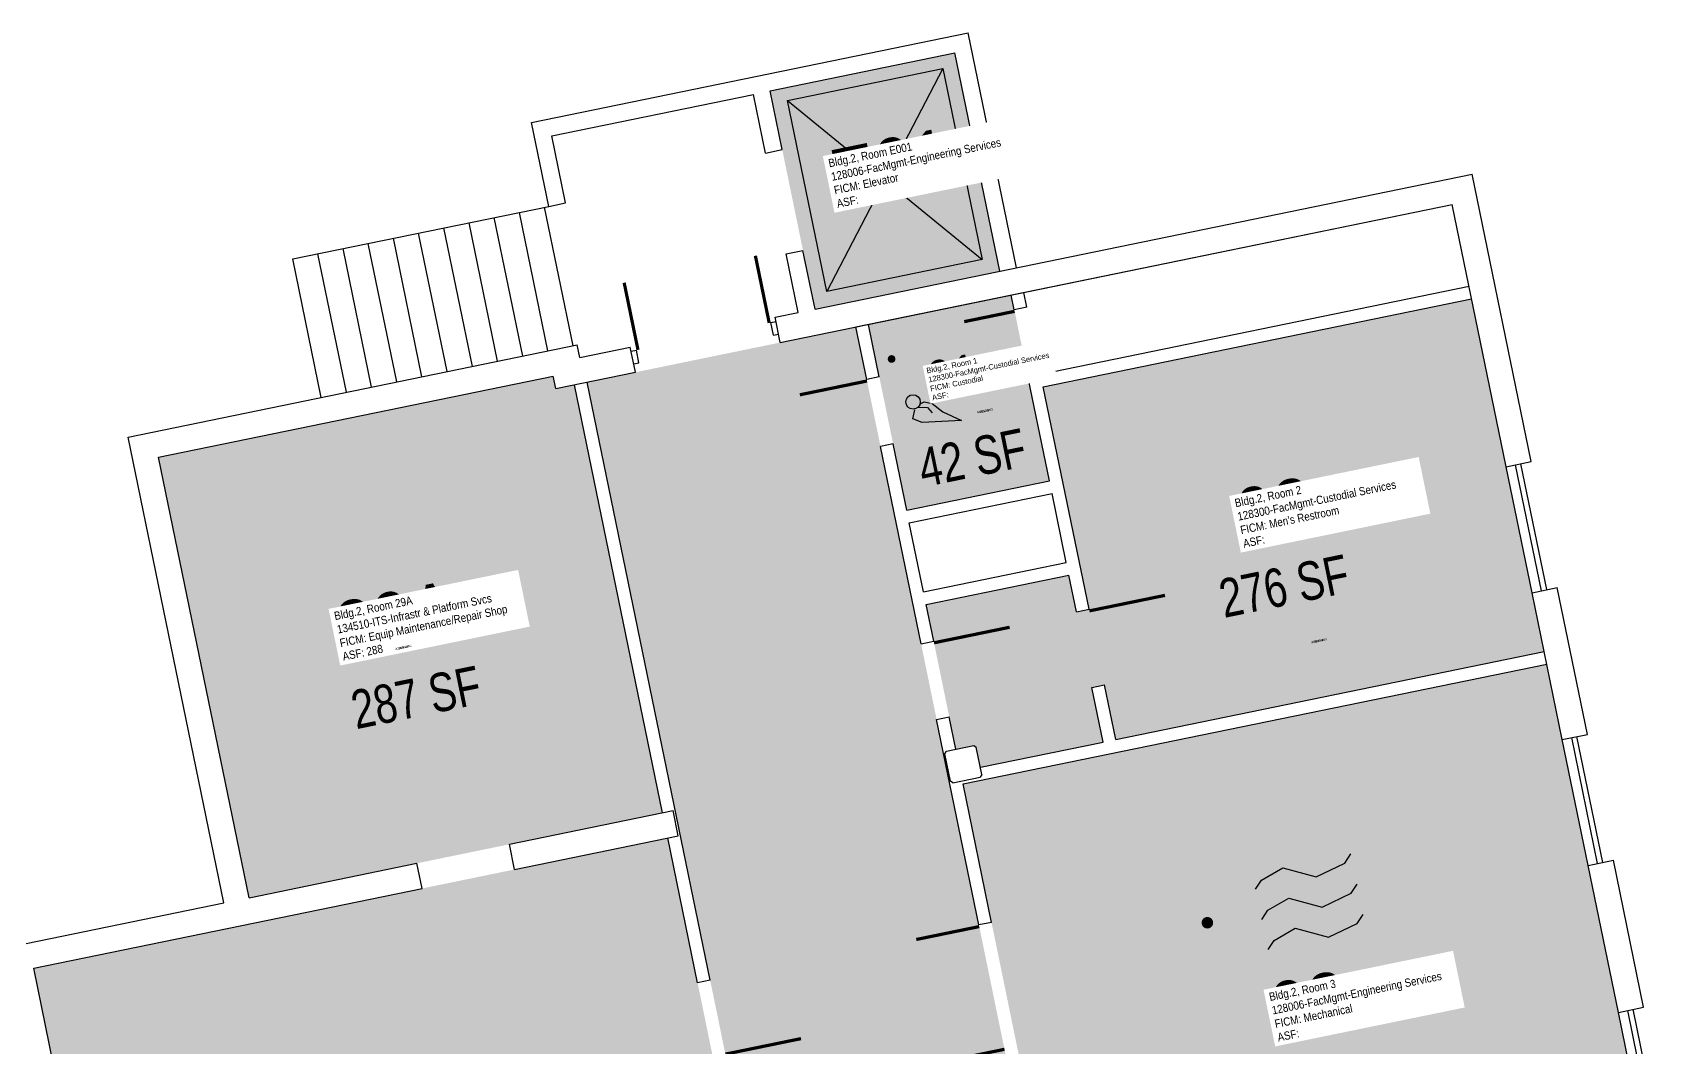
# Model space of a CAD drawing. Header units: inches. Extents: x 69199081 to 69201250, y 27671783 to 27674889.
# Drawn here: x 69199974 to 69200737, y 27674416 to 27674889 of the extents above; entities that cross this region are included whole.
import ezdxf
from ezdxf.enums import TextEntityAlignment as Align

# ---------------------------------------------------------------- set-up
doc = ezdxf.new("R2010")
doc.units = ezdxf.units.IN
doc.header["$LTSCALE"] = 100
doc.header["$MEASUREMENT"] = 0
doc.layers.get('0').update_dxf_attribs({"linetype": 'CONTINUOUS'})
for name, color, linetype in [('A-DOOR', 2, 'CONTINUOUS'), ('A-FLOR', 3, 'CONTINUOUS'), ('A-GLAZ', 1, 'CONTINUOUS'), ('A-IDEN-ICON', 4, 'CONTINUOUS'), ('A-IDEN-RNUM', 7, 'CONTINUOUS'), ('A-IDEN-SNUM', 4, 'CONTINUOUS'), ('A-IDEN-VNUM', 4, 'CONTINUOUS'), ('A-WALL', 5, 'CONTINUOUS'), ('AREA-TEXT', 3, 'CONTINUOUS'), ('Rooms-Category-Color', 7, 'CONTINUOUS'), ('Rooms-College-Color', 7, 'CONTINUOUS'), ('Rooms-Department-Color', 7, 'CONTINUOUS'), ('Rooms-Division-Color', 7, 'CONTINUOUS'), ('Rooms-Information', 7, 'CONTINUOUS')]:
    doc.layers.add(name, color=color, linetype=linetype)
doc.styles.add('CP_AREA', font='arial.ttf', dxfattribs={"height": 15})
doc.styles.add('CP_ROOMSNUMBER', font='arial.ttf', dxfattribs={"height": 1})
doc.styles.add('CP_ROOMVNUMBER', font='arial.ttf', dxfattribs={"width": 0.85, "height": 0.075})

# ---------------------------------------------------------------- blocks, each defined once
blk = doc.blocks.new('CPMEN')
at = {"const_width": 0.015}
for points in [[(0.055, 0.01), (0.055, 0.05), (0.015, 0.05)], [(0.0151, 0.0101), (0.055, 0.05)]]:
    blk.add_lwpolyline(points, dxfattribs=at)
blk.add_lwpolyline([(-0.0575, -0.02, 1), (0.0275, -0.02, 1)], format="xyb", close=True, dxfattribs=at)
blk = doc.blocks.new('CPMECH')
for p, q in [((0.015, 0.035), (0.045, 0.045)), ((0.045, 0.045), (0.085, 0.025)), ((0.125, 0.035), (0.135, 0.045)), ((0.005, 0.025), (0.015, 0.035)), ((0.085, 0.025), (0.125, 0.035)), ((0.015, -0.005), (0.045, 0.005)), ((0.045, 0.005), (0.085, -0.015)), ((0.125, -0.005), (0.135, 0.005)), ((0.005, -0.015), (0.015, -0.005)), ((0.085, -0.015), (0.125, -0.005)), ((0.015, -0.045), (0.045, -0.035)), ((0.045, -0.035), (0.085, -0.055)), ((0.125, -0.045), (0.135, -0.035)), ((0.005, -0.055), (0.015, -0.045)), ((0.085, -0.055), (0.125, -0.045))]:
    blk.add_line(p, q)
for points in [[(-0.025, -0.005, 0, 0.02, 0), (-0.025, 0.035, 0.02, 0.02, 0), (-0.025, 0.055, 0.02, 0, 0), (-0.025, 0.065, 0, 0, 0)], [(-0.025, -0.005, 0, 0.02, 0), (-0.025, -0.045, 0.02, 0.02, 0), (-0.025, -0.065, 0.02, 0, 0), (-0.025, -0.075, 0, 0, 0)]]:
    blk.add_lwpolyline(points, format="xyseb")
at = {"const_width": 0.0075}
blk.add_lwpolyline([(-0.0682, -0.0069, 1), (-0.0618, -0.0031, 1)], format="xyb", close=True, dxfattribs=at)
at = {"const_width": 0.015}
blk.add_lwpolyline([(-0.025, -0.005), (-0.065, -0.005)], dxfattribs=at)
blk = doc.blocks.new('CPCUST')
for p, q in [((0.0297, -0.0341), (0.0376, -0.0302)), ((0.0376, -0.0302), (0.0533, -0.0324)), ((0.0171, -0.0639), (0.02, -0.0466)), ((0.0262, -0.0408), (0.0446, -0.0406)), ((0.1117, -0.0625), (0.0358, -0.0705)), ((0.0446, -0.0406), (0.0543, -0.0505)), ((0.0533, -0.0324), (0.0745, -0.0479)), ((0.0745, -0.0479), (0.1117, -0.0625)), ((0.0358, -0.0705), (0.0171, -0.0639))]:
    blk.add_line(p, q)
at = {"const_width": 0.015}
blk.add_lwpolyline([(-0.03, 0.05), (0.01, -0.0193)], dxfattribs=at)
at = {"const_width": 0.0075}
blk.add_lwpolyline([(-0.0332, 0.0481, 1), (-0.0268, 0.0519, 1)], format="xyb", close=True, dxfattribs=at)
blk.add_circle((0.0158, -0.0313), 0.0141)

msp = doc.modelspace()

# ---------------------------------------------------------------- hatches: boundary and pattern name
at = {"layer": 'Rooms-Category-Color', "true_color": 0xadadad}
for points in [[(69200317.81, 27674862.3), (69200404.01, 27674880.02), (69200424.95, 27674778.15), (69200338.75, 27674760.43)], [(69200363.69, 27674753.31), (69200430.3, 27674767), (69200448.12, 27674680.31), (69200381.51, 27674666.62)], [(69200394.1, 27674605.4), (69200390.57, 27674622.54), (69200457.18, 27674636.23), (69200460.7, 27674619.09), (69200466.58, 27674620.3), (69200445.24, 27674724.13), (69200645.06, 27674765.2), (69200661.17, 27674686.84), (69200673.25, 27674628.07), (69200678.89, 27674600.64), (69200479.06, 27674559.57), (69200473.83, 27674585.04), (69200467.95, 27674583.83), (69200473.19, 27674558.36), (69200415.88, 27674546.58), (69200413.97, 27674555.89), (69200413.38, 27674556.28), (69200412.79, 27674556.67), (69200404.46, 27674554.96)], [(69200232.44, 27674726.33), (69200357.82, 27674752.1), (69200544.86, 27673842.13), (69200419.48, 27673816.35)], [(69200407.79, 27674538.79), (69200680.09, 27674594.77), (69200737.27, 27674316.58), (69200464.97, 27674260.61), (69200443.72, 27674363.95), (69200452.05, 27674365.66), (69200452.83, 27674366.84), (69200450.21, 27674379.58), (69200449.03, 27674380.35), (69200440.7, 27674378.64)]]:
    msp.add_hatch(color=253, dxfattribs=at).paths.add_polyline_path(points)
at = {"layer": 'Rooms-Category-Color', "true_color": 0xe3c5e1}
for points in [[(69200032.39, 27674691.34), (69200216.54, 27674729.19), (69200217.75, 27674723.31), (69200226.56, 27674725.12), (69200267.63, 27674525.3), (69200074.67, 27674485.64)], [(69199974.23, 27674452.74), (69200270.05, 27674513.55), (69200303.57, 27674350.46), (69200295.25, 27674348.74), (69200294.47, 27674347.56), (69200297.08, 27674334.83), (69200298.27, 27674334.05), (69200303.65, 27674335.16), (69200307.98, 27674314.1), (69200015.1, 27674253.9)]]:
    msp.add_hatch(color=254, dxfattribs=at).paths.add_polyline_path(points)
at = {"layer": 'Rooms-College-Color', "true_color": 0xadadad}
for points in [[(69200317.81, 27674862.3), (69200404.01, 27674880.02), (69200424.95, 27674778.15), (69200338.75, 27674760.43)], [(69200363.69, 27674753.31), (69200430.3, 27674767), (69200448.12, 27674680.31), (69200381.51, 27674666.62)], [(69200394.1, 27674605.4), (69200390.57, 27674622.54), (69200457.18, 27674636.23), (69200460.7, 27674619.09), (69200466.58, 27674620.3), (69200445.24, 27674724.13), (69200645.06, 27674765.2), (69200661.17, 27674686.84), (69200673.25, 27674628.07), (69200678.89, 27674600.64), (69200479.06, 27674559.57), (69200473.83, 27674585.04), (69200467.95, 27674583.83), (69200473.19, 27674558.36), (69200415.88, 27674546.58), (69200413.97, 27674555.89), (69200413.38, 27674556.28), (69200412.79, 27674556.67), (69200404.46, 27674554.96)], [(69200232.44, 27674726.33), (69200357.82, 27674752.1), (69200544.86, 27673842.13), (69200419.48, 27673816.35)], [(69200407.79, 27674538.79), (69200680.09, 27674594.77), (69200737.27, 27674316.58), (69200464.97, 27674260.61), (69200443.72, 27674363.95), (69200452.05, 27674365.66), (69200452.83, 27674366.84), (69200450.21, 27674379.58), (69200449.03, 27674380.35), (69200440.7, 27674378.64)]]:
    msp.add_hatch(color=253, dxfattribs=at).paths.add_polyline_path(points)
at = {"layer": 'Rooms-College-Color', "true_color": 0x80bc67}
for points in [[(69200032.39, 27674691.34), (69200216.54, 27674729.19), (69200217.75, 27674723.31), (69200226.56, 27674725.12), (69200267.63, 27674525.3), (69200074.67, 27674485.64)], [(69199974.23, 27674452.74), (69200270.05, 27674513.55), (69200303.57, 27674350.46), (69200295.25, 27674348.74), (69200294.47, 27674347.56), (69200297.08, 27674334.83), (69200298.27, 27674334.05), (69200303.65, 27674335.16), (69200307.98, 27674314.1), (69200015.1, 27674253.9)]]:
    msp.add_hatch(color=83, dxfattribs=at).paths.add_polyline_path(points)
at = {"layer": 'Rooms-Department-Color', "true_color": 0xacacac}
for points in [[(69200317.81, 27674862.3), (69200404.01, 27674880.02), (69200424.95, 27674778.15), (69200338.75, 27674760.43)], [(69200363.69, 27674753.31), (69200430.3, 27674767), (69200448.12, 27674680.31), (69200381.51, 27674666.62)], [(69200394.1, 27674605.4), (69200390.57, 27674622.54), (69200457.18, 27674636.23), (69200460.7, 27674619.09), (69200466.58, 27674620.3), (69200445.24, 27674724.13), (69200645.06, 27674765.2), (69200661.17, 27674686.84), (69200673.25, 27674628.07), (69200678.89, 27674600.64), (69200479.06, 27674559.57), (69200473.83, 27674585.04), (69200467.95, 27674583.83), (69200473.19, 27674558.36), (69200415.88, 27674546.58), (69200413.97, 27674555.89), (69200413.38, 27674556.28), (69200412.79, 27674556.67), (69200404.46, 27674554.96)], [(69200232.44, 27674726.33), (69200357.82, 27674752.1), (69200544.86, 27673842.13), (69200419.48, 27673816.35)], [(69200407.79, 27674538.79), (69200680.09, 27674594.77), (69200737.27, 27674316.58), (69200464.97, 27674260.61), (69200443.72, 27674363.95), (69200452.05, 27674365.66), (69200452.83, 27674366.84), (69200450.21, 27674379.58), (69200449.03, 27674380.35), (69200440.7, 27674378.64)]]:
    msp.add_hatch(color=253, dxfattribs=at).paths.add_polyline_path(points)
at = {"layer": 'Rooms-Department-Color', "true_color": 0xfa003f}
for points in [[(69200032.39, 27674691.34), (69200216.54, 27674729.19), (69200217.75, 27674723.31), (69200226.56, 27674725.12), (69200267.63, 27674525.3), (69200074.67, 27674485.64)], [(69199974.23, 27674452.74), (69200270.05, 27674513.55), (69200303.57, 27674350.46), (69200295.25, 27674348.74), (69200294.47, 27674347.56), (69200297.08, 27674334.83), (69200298.27, 27674334.05), (69200303.65, 27674335.16), (69200307.98, 27674314.1), (69200015.1, 27674253.9)]]:
    msp.add_hatch(color=240, dxfattribs=at).paths.add_polyline_path(points)
at = {"layer": 'Rooms-Division-Color', "true_color": 0xadadad}
for points in [[(69200317.81, 27674862.3), (69200404.01, 27674880.02), (69200424.95, 27674778.15), (69200338.75, 27674760.43)], [(69200363.69, 27674753.31), (69200430.3, 27674767), (69200448.12, 27674680.31), (69200381.51, 27674666.62)], [(69200394.1, 27674605.4), (69200390.57, 27674622.54), (69200457.18, 27674636.23), (69200460.7, 27674619.09), (69200466.58, 27674620.3), (69200445.24, 27674724.13), (69200645.06, 27674765.2), (69200661.17, 27674686.84), (69200673.25, 27674628.07), (69200678.89, 27674600.64), (69200479.06, 27674559.57), (69200473.83, 27674585.04), (69200467.95, 27674583.83), (69200473.19, 27674558.36), (69200415.88, 27674546.58), (69200413.97, 27674555.89), (69200413.38, 27674556.28), (69200412.79, 27674556.67), (69200404.46, 27674554.96)], [(69200232.44, 27674726.33), (69200357.82, 27674752.1), (69200544.86, 27673842.13), (69200419.48, 27673816.35)], [(69200407.79, 27674538.79), (69200680.09, 27674594.77), (69200737.27, 27674316.58), (69200464.97, 27674260.61), (69200443.72, 27674363.95), (69200452.05, 27674365.66), (69200452.83, 27674366.84), (69200450.21, 27674379.58), (69200449.03, 27674380.35), (69200440.7, 27674378.64)]]:
    msp.add_hatch(color=253, dxfattribs=at).paths.add_polyline_path(points)
at = {"layer": 'Rooms-Division-Color', "true_color": 0xfa003f}
for points in [[(69200032.39, 27674691.34), (69200216.54, 27674729.19), (69200217.75, 27674723.31), (69200226.56, 27674725.12), (69200267.63, 27674525.3), (69200074.67, 27674485.64)], [(69199974.23, 27674452.74), (69200270.05, 27674513.55), (69200303.57, 27674350.46), (69200295.25, 27674348.74), (69200294.47, 27674347.56), (69200297.08, 27674334.83), (69200298.27, 27674334.05), (69200303.65, 27674335.16), (69200307.98, 27674314.1), (69200015.1, 27674253.9)]]:
    msp.add_hatch(color=240, dxfattribs=at).paths.add_polyline_path(points)

# ---------------------------------------------------------------- linework, layer by layer
at = {"layer": 'A-DOOR'}
for points in [[(69200317.36, 27674753.99, 1.5, 1.5, 0), (69200310.91, 27674785.34, 0, 0, 0), (69200311.65, 27674785.49, 0, 0, 0.414214), (69200286.75, 27674747.7, 0, 0, 0.414214)], [(69200256.14, 27674741.41, 1.5, 1.5, 0), (69200249.69, 27674772.76, 0, 0, 0), (69200248.96, 27674772.6, 0, 0, -0.414214), (69200286.75, 27674747.7, 0, 0, -0.414214)], [(69200431.86, 27674759.41, 1.5, 1.5, 0), (69200408.35, 27674754.58, 0, 0, 0), (69200408.2, 27674755.31, 0, 0, 0.414214), (69200436.54, 27674736.64, 0, 0, 0.414214)], [(69200363, 27674726.88, 1.5, 1.5, 0), (69200331.66, 27674720.44, 0, 0, 0), (69200331.51, 27674721.17, 0, 0, 0.414214), (69200369.29, 27674696.27, 0, 0, 0.414214)], [(69200466.73, 27674619.57, 1.5, 1.5, 0), (69200501.99, 27674626.81, 0, 0, 0), (69200502.15, 27674626.08, 0, 0, -0.414214), (69200472.36, 27674584.74, 0, 0, -0.414214)], [(69200394.25, 27674604.67, 1.5, 1.5, 0), (69200429.51, 27674611.92, 0, 0, 0), (69200429.66, 27674611.18, 0, 0, -0.414214), (69200399.87, 27674569.84, 0, 0, -0.414214)], [(69200415.35, 27674472.2, 1.5, 1.5, 0), (69200385.96, 27674466.16, 0, 0, 0), (69200385.81, 27674466.9, 0, 0, 0.414214), (69200421.24, 27674443.55, 0, 0, 0.414214)], [(69200296.92, 27674412.64, 1.5, 1.5, 0), (69200332.18, 27674419.89, 0, 0, 0), (69200332.03, 27674420.62, 0, 0, 0.414214), (69200288.35, 27674446.86, 0, 0, 0.414214)], [(69200427.13, 27674414.9, 1.5, 1.5, 0), (69200397.74, 27674408.86, 0, 0, 0), (69200397.89, 27674408.13, 0, 0, -0.414214), (69200421.24, 27674443.55, 0, 0, -0.414214)]]:
    msp.add_lwpolyline(points, format="xyseb", dxfattribs=at)
at = {"layer": 'A-FLOR'}
for p, q in [((69200325.87, 27674857.84), (69200398.36, 27674872.73)), ((69200398.36, 27674872.73), (69200344.2, 27674768.7)), ((69200398.36, 27674872.73), (69200416.68, 27674783.6)), ((69200325.87, 27674857.84), (69200416.68, 27674783.6)), ((69200344.2, 27674768.7), (69200325.87, 27674857.84)), ((69200095.04, 27674783.85), (69200214.55, 27674808.41)), ((69200202.37, 27674738.53), (69200189.08, 27674803.17)), ((69200214.12, 27674740.94), (69200200.83, 27674805.59)), ((69200225.88, 27674743.36), (69200212.59, 27674808.01)), ((69200167.1, 27674731.28), (69200153.82, 27674795.93)), ((69200178.86, 27674733.69), (69200165.57, 27674798.34)), ((69200190.61, 27674736.11), (69200177.32, 27674800.76)), ((69200120.09, 27674721.61), (69200106.8, 27674786.26)), ((69200131.84, 27674724.03), (69200118.55, 27674788.68)), ((69200143.6, 27674726.45), (69200130.31, 27674791.09)), ((69200155.35, 27674728.86), (69200142.06, 27674793.51)), ((69200108.33, 27674719.2), (69200095.04, 27674783.85)), ((69200416.68, 27674783.6), (69200344.2, 27674768.7))]:
    msp.add_line(p, q, dxfattribs=at)
at = {"layer": 'A-GLAZ'}
for p, q in [((69200673.25, 27674628.07), (69200661.17, 27674686.84)), ((69200677.66, 27674628.98), (69200665.58, 27674687.75)), ((69200680.1, 27674629.48), (69200668.02, 27674688.25)), ((69200699.42, 27674500.73), (69200687.34, 27674559.5)), ((69200703.83, 27674501.64), (69200691.75, 27674560.41)), ((69200706.28, 27674502.14), (69200694.2, 27674560.91)), ((69200725.6, 27674373.39), (69200713.52, 27674432.16)), ((69200730, 27674374.3), (69200717.92, 27674433.07)), ((69200732.45, 27674374.8), (69200720.37, 27674433.57))]:
    msp.add_line(p, q, dxfattribs=at)
at = {"layer": 'A-WALL'}
for p, q in [((69200206.49, 27674847.59), (69200410.23, 27674889.47)), ((69200432.78, 27674779.76), (69200410.23, 27674889.47)), ((69200317.81, 27674862.3), (69200404.01, 27674880.02)), ((69200424.95, 27674778.15), (69200404.01, 27674880.02)), ((69200215.94, 27674841.36), (69200309.97, 27674860.69)), ((69200315.61, 27674833.27), (69200309.97, 27674860.69)), ((69200323.45, 27674834.88), (69200317.81, 27674862.3)), ((69200214.55, 27674808.41), (69200206.49, 27674847.59)), ((69200222.38, 27674810.02), (69200215.94, 27674841.36)), ((69200315.61, 27674833.27), (69200323.45, 27674834.88)), ((69200338.75, 27674760.43), (69200645.34, 27674823.45)), ((69200672.92, 27674689.26), (69200645.34, 27674823.45)), ((69200214.55, 27674808.41), (69200222.38, 27674810.02)), ((69200322.55, 27674744.85), (69200636, 27674809.28)), ((69200357.82, 27674752.1), (69200636, 27674809.28)), ((69200661.17, 27674686.84), (69200636, 27674809.28)), ((69200325.28, 27674786.25), (69200333.11, 27674787.86)), ((69200330.91, 27674758.82), (69200325.28, 27674786.25)), ((69200338.75, 27674760.43), (69200333.11, 27674787.86)), ((69200444.03, 27674730.01), (69200643.85, 27674771.08)), ((69200431.71, 27674760.14), (69200430.3, 27674767)), ((69200437.59, 27674761.35), (69200436.18, 27674768.21)), ((69200445.24, 27674724.13), (69200645.06, 27674765.2)), ((69200320.14, 27674756.61), (69200330.91, 27674758.82)), ((69200322.55, 27674744.85), (69200320.14, 27674756.61)), ((69200437.59, 27674761.35), (69200431.71, 27674760.14)), ((69200318.09, 27674754.15), (69200320.54, 27674754.65)), ((69200319.3, 27674748.27), (69200318.09, 27674754.15)), ((69200319.3, 27674748.27), (69200321.75, 27674748.77)), ((69200362.85, 27674727.61), (69200357.82, 27674752.1)), ((69200368.73, 27674728.82), (69200363.69, 27674753.31)), ((69200018.22, 27674700.68), (69200227.83, 27674743.76)), ((69200229.04, 27674737.88), (69200227.83, 27674743.76)), ((69200229.04, 27674737.88), (69200227.83, 27674743.76)), ((69200229.04, 27674737.88), (69200252.55, 27674742.72)), ((69200254.97, 27674730.96), (69200252.55, 27674742.72)), ((69200252.95, 27674740.76), (69200255.4, 27674741.26)), ((69200256.61, 27674735.38), (69200255.4, 27674741.26)), ((69200254.16, 27674734.88), (69200256.61, 27674735.38)), ((69200442.42, 27674737.84), (69200436.54, 27674736.64)), ((69200448.12, 27674680.31), (69200436.54, 27674736.64)), ((69200444.03, 27674730.01), (69200442.42, 27674737.84)), ((69200032.39, 27674691.34), (69200216.54, 27674729.19)), ((69200217.75, 27674723.31), (69200216.54, 27674729.19)), ((69200217.75, 27674723.31), (69200254.97, 27674730.96)), ((69200267.63, 27674525.3), (69200226.56, 27674725.12)), ((69200289.82, 27674447.17), (69200232.44, 27674726.33)), ((69200368.73, 27674728.82), (69200362.85, 27674727.61)), ((69200466.58, 27674620.3), (69200445.24, 27674724.13)), ((69200062.91, 27674483.22), (69200018.22, 27674700.68)), ((69200375.17, 27674697.48), (69200369.29, 27674696.27)), ((69200388.22, 27674604.19), (69200369.29, 27674696.27)), ((69200381.51, 27674666.62), (69200375.17, 27674697.48)), ((69200074.67, 27674485.64), (69200032.39, 27674691.34)), ((69200661.17, 27674686.84), (69200672.92, 27674689.26)), ((69200381.51, 27674666.62), (69200448.12, 27674680.31)), ((69200382.72, 27674660.74), (69200449.33, 27674674.44)), ((69200455.97, 27674642.11), (69200449.33, 27674674.44)), ((69200389.36, 27674628.42), (69200382.72, 27674660.74)), ((69200389.36, 27674628.42), (69200455.97, 27674642.11)), ((69200390.57, 27674622.54), (69200457.18, 27674636.23)), ((69200460.7, 27674619.09), (69200457.18, 27674636.23)), ((69200673.25, 27674628.07), (69200685, 27674630.49)), ((69200687.34, 27674559.5), (69200673.25, 27674628.07)), ((69200699.1, 27674561.92), (69200685, 27674630.49)), ((69200394.1, 27674605.4), (69200390.57, 27674622.54)), ((69200460.7, 27674619.09), (69200466.58, 27674620.3)), ((69200388.22, 27674604.19), (69200394.1, 27674605.4)), ((69200479.06, 27674559.57), (69200678.89, 27674600.64)), ((69200407.79, 27674538.79), (69200680.09, 27674594.77)), ((69200467.95, 27674583.83), (69200473.83, 27674585.04)), ((69200473.19, 27674558.36), (69200467.95, 27674583.83)), ((69200479.06, 27674559.57), (69200473.83, 27674585.04)), ((69200395.47, 27674568.93), (69200401.34, 27674570.14)), ((69200415.2, 27674472.94), (69200395.47, 27674568.93)), ((69200404.46, 27674554.96), (69200401.34, 27674570.14)), ((69200415.88, 27674546.58), (69200473.19, 27674558.36)), ((69200687.34, 27674559.5), (69200699.1, 27674561.92)), ((69200399.28, 27674552.87), (69200400.06, 27674554.05)), ((69200401.9, 27674540.14), (69200399.28, 27674552.87)), ((69200400.06, 27674554.05), (69200412.79, 27674556.67)), ((69200412.79, 27674556.67), (69200413.97, 27674555.89)), ((69200416.59, 27674543.16), (69200413.97, 27674555.89)), ((69200403.08, 27674539.36), (69200415.81, 27674541.97)), ((69200416.59, 27674543.16), (69200415.81, 27674541.97)), ((69200403.08, 27674539.36), (69200401.9, 27674540.14)), ((69200421.07, 27674474.15), (69200407.79, 27674538.79)), ((69200196.13, 27674510.6), (69200272.53, 27674526.31)), ((69200274.95, 27674514.55), (69200272.53, 27674526.31)), ((69200198.54, 27674498.85), (69200274.95, 27674514.55)), ((69200283.94, 27674445.96), (69200270.05, 27674513.55)), ((69200198.54, 27674498.85), (69200196.13, 27674510.6)), ((69200074.67, 27674485.64), (69200153.03, 27674501.74)), ((69200155.45, 27674489.99), (69200153.03, 27674501.74)), ((69200699.42, 27674500.73), (69200711.18, 27674503.15)), ((69200713.52, 27674432.16), (69200699.42, 27674500.73)), ((69200725.27, 27674434.58), (69200711.18, 27674503.15)), ((69199974.23, 27674452.74), (69200155.45, 27674489.99)), ((69199960.06, 27674462.08), (69200062.91, 27674483.22)), ((69200421.07, 27674474.15), (69200415.2, 27674472.94)), ((69200015.1, 27674253.9), (69199974.23, 27674452.74)), ((69200289.82, 27674447.17), (69200283.94, 27674445.96)), ((69200713.52, 27674432.16), (69200725.27, 27674434.58))]:
    msp.add_line(p, q, dxfattribs=at)

# ---------------------------------------------------------------- block references
at = {"layer": 'A-IDEN-ICON'}
for name, p, xscale, yscale, zscale, rotation in [('CPCUST', (69200381.05, 27674724.81), 240.0000000000001, 240.0000000000001, 240.0000000000001, 357.1134266003469), ('CPMEN', (69200616.2, 27674677.72), 360.0000000000001, 360.0000000000001, 360.0000000000001, 11.61504921856515), ('CPMECH', (69200544.35, 27674480.46), 360.0000000000001, 360.0000000000001, 360.0000000000001, 11.61504921856515)]:
    msp.add_blockref(name, p, dxfattribs=dict(at, xscale=xscale, yscale=yscale, zscale=zscale, rotation=rotation))

# ---------------------------------------------------------------- texts
at = {"layer": 'A-IDEN-RNUM', "style": 'CP_ROOMSNUMBER', "width": 0.85}
for s, p in [('E001-00', (69200379.12, 27674821.7)), ('0001-00', (69200418.04, 27674712.41)), ('0029-A0', (69200146.71, 27674602.03)), ('0002-00', (69200573.84, 27674605.08))]:
    msp.add_text(s, height=1, rotation=11.61505, dxfattribs=at).set_placement(p, align=Align.CENTER)
at = {"layer": 'A-IDEN-SNUM', "style": 'CP_ROOMSNUMBER', "width": 0.85}
for s, p in [('0020E00100', (69200379.12, 27674821.7)), ('0020000100', (69200418.04, 27674712.41)), ('00200029A0', (69200146.71, 27674602.03)), ('0020000200', (69200573.84, 27674605.08))]:
    msp.add_text(s, height=1, rotation=11.61505, dxfattribs=at).set_placement(p, align=Align.CENTER)
at = {"layer": 'A-IDEN-VNUM', "style": 'CP_ROOMVNUMBER', "width": 0.85}
for s, height, p in [('E01', 27, (69200377.27, 27674813.39)), ('01', 18, (69200405.27, 27674720.17)), ('02', 27, (69200556.37, 27674652.59)), ('29A', 27, (69200146.71, 27674602.03)), ('03', 27, (69200572.4, 27674422.07))]:
    msp.add_text(s, height=height, rotation=11.61505, dxfattribs=at).set_placement(p, align=Align.CENTER)
at = {"layer": 'AREA-TEXT', "style": 'CP_AREA', "width": 0.75}
for s, p in [('64 SF', (69200371.38, 27674820.23)), ('42 SF', (69200412.05, 27674691.09)), ('276 SF', (69200557.56, 27674631.18)), ('287 SF', (69200152.61, 27674579.22))]:
    msp.add_text(s, height=18, rotation=11.61505, dxfattribs=at).set_placement(p, align=Align.MIDDLE_CENTER)

# ---------------------------------------------------------------- next in the draw order: texts
at = {"layer": 'Rooms-Information', "attachment_point": 7, "rotation": 11.61505, "style": 'CP_ROOMVNUMBER', "bg_fill": 3, "box_fill_scale": 1.5, "bg_fill_color": 256, "bg_fill_true_color": 13158600, "bg_fill_transparency": 0}
for s, insert, char_height, width in [('Bldg.2, Room E001^M^J128006-FacMgmt-Engineering Services^M^JFICM: Elevator^M^JASF: ', (69200349.33, 27674807.65), 3.8571, 86.4), ('Bldg.2, Room 1^M^J128300-FacMgmt-Custodial Services^M^JFICM: Custodial^M^JASF: ', (69200393.63, 27674717.77), 2.5714, 57.6), ("Bldg.2, Room 2^M^J128300-FacMgmt-Custodial Services^M^JFICM: Men's Restroom^M^JASF: ", (69200538.9, 27674649), 3.8571, 86.4), ('Bldg.2, Room 29A^M^J134510-ITS-Infrastr & Platform Svcs^M^JFICM: Equip Maintenance/Repair Shop^M^JASF: 288', (69200118.75, 27674596.28), 3.85714, 86.4), ('Bldg.2, Room 3^M^J128006-FacMgmt-Engineering Services^M^JFICM: Mechanical^M^JASF: ', (69200554.93, 27674418.48), 3.8571, 86.4)]:
    msp.add_mtext(s, dxfattribs=dict(at, insert=insert, char_height=char_height, width=width))

doc.saveas('drawing.dxf')
